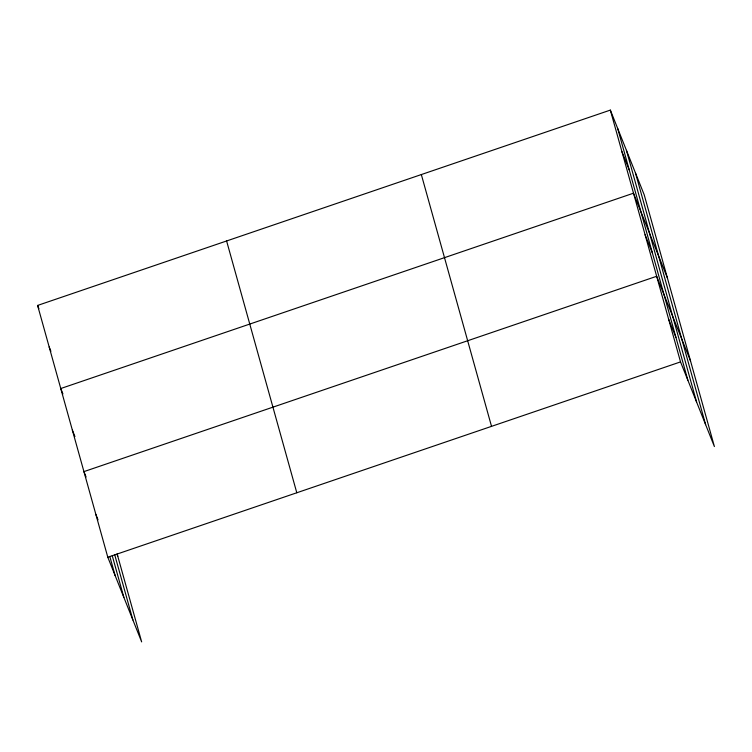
<?xml version="1.0" encoding="UTF-8"?>
<svg xmlns="http://www.w3.org/2000/svg" width="752" height="752" viewBox="0 0 752 752"><rect width="100%" height="100%" fill="white"/><g stroke="black" fill="none" stroke-linecap="round" stroke-linejoin="round"><path stroke-width="1.13" d="M117.171 554.045L141.658 641.898L107.799 557.223L37.6 305.434L610.342 110.102L644.201 194.777L714.4 446.566L680.532 361.9L610.342 110.102M107.799 557.223L680.532 361.9M621.923 151.65L629.255 169.99M667.372 277.864L633.504 193.198L60.762 388.53L62.924 393.916M645.084 234.737L652.426 253.086M690.533 360.96L656.665 276.285L83.933 471.617L86.085 477.012M668.603 319.092L675.935 337.432M37.6 305.434L38.897 308.668M49.181 346.982L50.91 351.297M72.342 430.069L74.937 436.545M116.964 554.205L117.791 556.283M95.861 514.424L98.023 519.82M635.449 172.885L705.649 424.683M626.435 150.334L696.625 402.123M617.674 128.451L687.873 380.239M421.336 174.567L491.526 426.356M226.606 240.978L296.796 492.767M114.689 554.675L132.907 620.005M112.264 555.775L123.883 597.455M109.792 556.424L115.131 575.571"/></g></svg>
